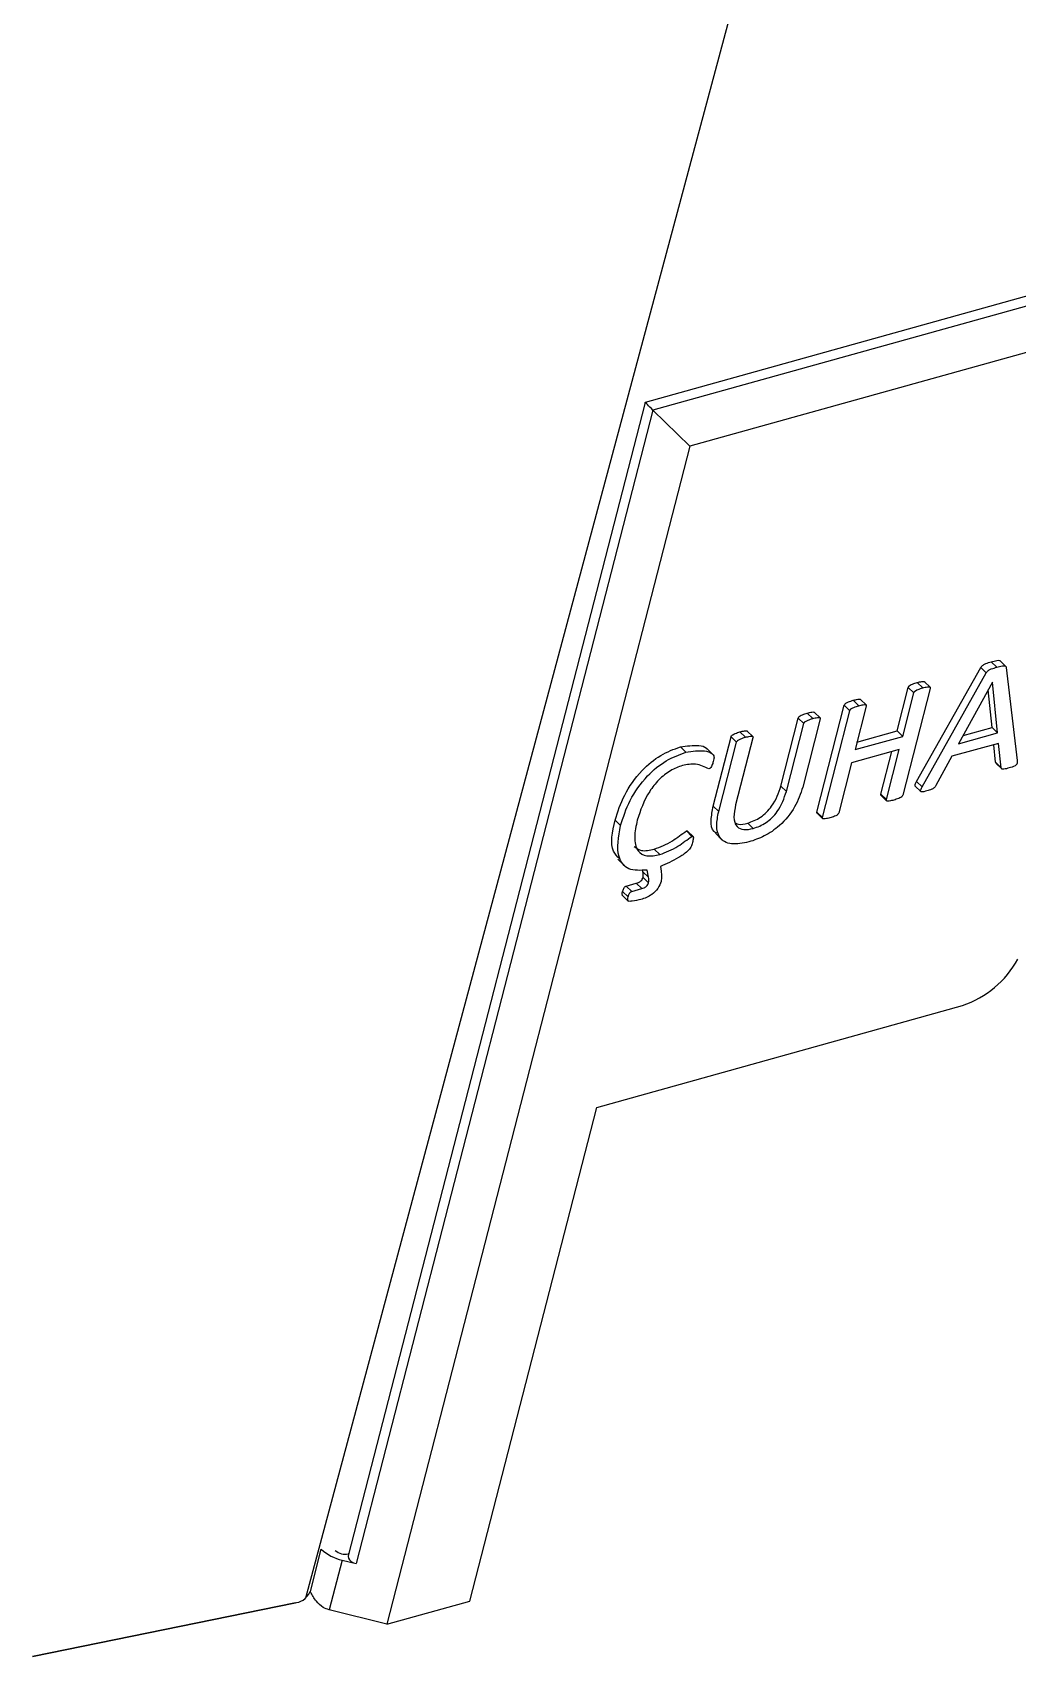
# Model space of a CAD drawing. Header units: millimetres. Extents: x 221 to 2771, y 196 to 840.
# Drawn here: x 934.893 to 936.946, y 302.046 to 305.433 of the extents above; entities that cross this region are included whole.
import ezdxf

# ---------------------------------------------------------------- set-up
doc = ezdxf.new("R2010")
doc.units = ezdxf.units.MM

# ---------------------------------------------------------------- blocks, each defined once
blk = doc.blocks.new('K-2-A')
at = {"color": 0}
for p, q in [((-1012.897, -7816.197), (-1391.001, -9227.3)), ((-1347.412, -9184.53), (-1381.565, -9194.048)), ((-1347.197, -9184.748), (-1381.344, -9194.264)), ((-1347.578, -9186.144), (-1380.32, -9195.268)), ((-1381.565, -9194.048), (-1389.814, -9226.129)), ((-1381.344, -9194.264), (-1389.593, -9226.342)), ((-1381.344, -9194.264), (-1380.32, -9195.268)), ((-1380.32, -9195.268), (-1388.743, -9228.026)), ((-1374.015, -9204.589), (-1372.232, -9201.423)), ((-1372.079, -9201.573), (-1372.232, -9201.423)), ((-1371.79, -9201.416), (-1371.943, -9201.265)), ((-1371.543, -9201.387), (-1371.696, -9201.237)), ((-1371.528, -9201.423), (-1371.223, -9204.006)), ((-1374.558, -9203.187), (-1374.247, -9201.976)), ((-1374.093, -9202.127), (-1374.247, -9201.976)), ((-1373.845, -9201.988), (-1373.998, -9201.838)), ((-1373.862, -9204.739), (-1372.079, -9201.573)), ((-1373.642, -9201.968), (-1373.796, -9201.817)), ((-1371.91, -9201.833), (-1372.848, -9203.542)), ((-1371.908, -9201.832), (-1371.91, -9201.833)), ((-1371.765, -9203.241), (-1371.908, -9201.832)), ((-1375.625, -9202.484), (-1375.779, -9202.334)), ((-1375.422, -9202.462), (-1375.576, -9202.312)), ((-1374.404, -9203.337), (-1374.093, -9202.127)), ((-1373.638, -9202.002), (-1374.4, -9204.969)), ((-1371.919, -9203.09), (-1372.025, -9202.042)), ((-1377.79, -9204.719), (-1377.304, -9202.831)), ((-1377.151, -9202.981), (-1377.304, -9202.831)), ((-1376.695, -9202.854), (-1377.182, -9204.75)), ((-1376.902, -9202.84), (-1377.055, -9202.69)), ((-1376.7, -9202.821), (-1376.854, -9202.671)), ((-1376.79, -9205.441), (-1376.027, -9202.474)), ((-1376.636, -9205.592), (-1375.873, -9202.625)), ((-1375.873, -9202.625), (-1376.027, -9202.474)), ((-1375.417, -9202.495), (-1375.728, -9203.706)), ((-1378.772, -9203.361), (-1378.926, -9203.211)), ((-1378.571, -9203.34), (-1378.724, -9203.19)), ((-1377.637, -9204.869), (-1377.151, -9202.981)), ((-1375.674, -9203.498), (-1374.558, -9203.187)), ((-1374.404, -9203.337), (-1374.558, -9203.187)), ((-1372.848, -9203.542), (-1371.765, -9203.241)), ((-1372.723, -9203.314), (-1371.919, -9203.09)), ((-1371.765, -9203.241), (-1371.919, -9203.09)), ((-1380.43, -9203.781), (-1380.583, -9203.63)), ((-1379.667, -9203.854), (-1379.859, -9203.666)), ((-1379.671, -9205.28), (-1379.175, -9203.352)), ((-1379.518, -9205.43), (-1379.022, -9203.502)), ((-1379.022, -9203.502), (-1379.175, -9203.352)), ((-1378.565, -9203.375), (-1379.046, -9205.242)), ((-1374.499, -9203.704), (-1375.822, -9204.073)), ((-1375.728, -9203.706), (-1374.404, -9203.337)), ((-1375.01, -9204.945), (-1374.706, -9203.762)), ((-1374.857, -9205.095), (-1374.499, -9203.704)), ((-1371.74, -9203.532), (-1373.034, -9203.892)), ((-1371.82, -9204.059), (-1371.873, -9203.569)), ((-1371.666, -9204.209), (-1371.74, -9203.532)), ((-1375.822, -9204.073), (-1376.18, -9205.464)), ((-1373.034, -9203.892), (-1373.48, -9204.706)), ((-1371.666, -9204.209), (-1371.82, -9204.059)), ((-1371.802, -9204.091), (-1371.82, -9204.059)), ((-1371.805, -9204.093), (-1371.651, -9204.244)), ((-1373.862, -9204.739), (-1374.015, -9204.589)), ((-1377.637, -9204.869), (-1377.79, -9204.719)), ((-1374.857, -9205.095), (-1375.01, -9204.945)), ((-1375.005, -9204.979), (-1374.852, -9205.129)), ((-1374.054, -9204.723), (-1373.901, -9204.873)), ((-1379.518, -9205.43), (-1379.671, -9205.28)), ((-1376.636, -9205.592), (-1376.79, -9205.441)), ((-1376.785, -9205.475), (-1376.632, -9205.625)), ((-1382.244, -9205.819), (-1382.397, -9205.669)), ((-1380.261, -9206.119), (-1380.415, -9205.969)), ((-1380.23, -9206.122), (-1380.384, -9205.972)), ((-1379.608, -9206.034), (-1379.417, -9206.222)), ((-1378.557, -9205.9), (-1378.71, -9205.75)), ((-1381.156, -9206.624), (-1381.31, -9206.474)), ((-1382.321, -9206.753), (-1382.129, -9206.941)), ((-1381.622, -9207.107), (-1381.632, -9207.047)), ((-1381.469, -9207.257), (-1381.622, -9207.107)), ((-1381.467, -9207.409), (-1381.62, -9207.259)), ((-1381.469, -9207.257), (-1381.503, -9207.057)), ((-1381.139, -9206.96), (-1381.121, -9207.089)), ((-1382.212, -9207.74), (-1382.02, -9207.928)), ((-1382.034, -9207.803), (-1382.187, -9207.653)), ((-1382.089, -9207.5), (-1381.808, -9207.422)), ((-1381.935, -9207.651), (-1382.089, -9207.5)), ((-1381.935, -9207.651), (-1381.655, -9207.573)), ((-1381.655, -9207.573), (-1381.808, -9207.422)), ((-1382.908, -9213.655), (-1372.742, -9210.822)), ((-1386.438, -9227.384), (-1382.908, -9213.655)), ((-1390.867, -9227.123), (-1390.564, -9225.944)), ((-1389.986, -9226.245), (-1390.342, -9227.632)), ((-1389.986, -9226.245), (-1389.593, -9226.342)), ((-1389.798, -9226.068), (-1389.813, -9226.072)), ((-1391.278, -9227.431), (-1398.59, -9228.927)), ((-1398.59, -9228.927), (-1391.278, -9227.431)), ((-1388.743, -9228.026), (-1390.342, -9227.632)), ((-1388.743, -9228.026), (-1386.438, -9227.384))]:
    blk.add_line(p, q, dxfattribs=at)
at = {"color": 0, "flags": 128}
blk.add_lwpolyline([(-1389.814, -9226.129), (-1389.817, -9226.145), (-1389.809, -9226.191), (-1389.779, -9226.239), (-1389.73, -9226.282), (-1389.666, -9226.318), (-1389.593, -9226.342)], dxfattribs=at)
at = {"color": 0}
for centre, radius, start, end in [((-1373.611, -9208.221), 2.742, 288.475, 331.3696), ((-1389.707, -9225.005), 1.272, 227.5965, 257.3144), ((-1389.904, -9225.678), 0.404, 228.1935, 282.9667), ((-1390.222, -9227.131), 0.515, 255.7769, 256.5042)]:
    blk.add_arc(centre, radius, start, end, dxfattribs=at)
for centre, major_axis, ratio, start_param, end_param in [((-1381.348, -9194.26), (0.217, -0.213), 0.000231, 1.553476, 3.141459), ((-1391.324, -9226.303), (0.045, -1.128), 0.558745, 6.232846, 7.018244), ((-1391.324, -9226.303), (0.045, -1.128), 0.558745, 6.232846, 7.018244)]:
    blk.add_ellipse(centre, major_axis=major_axis, ratio=ratio, start_param=start_param, end_param=end_param, dxfattribs=at)
for points, knots in [([(-1372.232, -9201.423), (-1372.224, -9201.41), (-1372.207, -9201.384), (-1372.159, -9201.341), (-1372.067, -9201.301), (-1371.993, -9201.279), (-1371.943, -9201.265)], [0, 0, 0, 0, 0.1250395, 0.2496501, 0.4992314, 1, 1, 1, 1]), ([(-1372.079, -9201.573), (-1372.07, -9201.56), (-1372.054, -9201.534), (-1372.006, -9201.491), (-1371.914, -9201.451), (-1371.839, -9201.43), (-1371.79, -9201.416)], [0, 0, 0, 0, 0.1250395, 0.2496501, 0.4992314, 1, 1, 1, 1]), ([(-1371.943, -9201.265), (-1371.891, -9201.251), (-1371.814, -9201.231), (-1371.724, -9201.217), (-1371.703, -9201.234), (-1371.698, -9201.239)], [0, 0, 0, 0, 0.593176, 0.888695, 1, 1, 1, 1]), ([(-1371.79, -9201.416), (-1371.737, -9201.401), (-1371.659, -9201.379), (-1371.57, -9201.37), (-1371.535, -9201.39), (-1371.53, -9201.412), (-1371.528, -9201.423)], [0, 0, 0, 0, 0.500838, 0.750354, 0.874905, 1, 1, 1, 1]), ([(-1374.247, -9201.976), (-1374.245, -9201.971), (-1374.241, -9201.96), (-1374.23, -9201.942), (-1374.215, -9201.927), (-1374.181, -9201.904), (-1374.107, -9201.871), (-1374.042, -9201.851), (-1373.998, -9201.838)], [0, 0, 0, 0, 0.062426, 0.125105, 0.187732, 0.250224, 0.500179, 1, 1, 1, 1]), ([(-1373.998, -9201.838), (-1373.955, -9201.827), (-1373.89, -9201.812), (-1373.825, -9201.807), (-1373.801, -9201.812), (-1373.797, -9201.817), (-1373.796, -9201.818)], [0, 0, 0, 0, 0.594477, 0.891598, 0.966068, 1, 1, 1, 1]), ([(-1373.845, -9201.988), (-1373.802, -9201.978), (-1373.738, -9201.962), (-1373.671, -9201.956), (-1373.646, -9201.964), (-1373.634, -9201.975), (-1373.636, -9201.991), (-1373.638, -9202.002)], [0, 0, 0, 0, 0.500392, 0.750488, 0.813172, 0.875784, 1, 1, 1, 1]), ([(-1376.027, -9202.474), (-1376.022, -9202.463), (-1376.016, -9202.445), (-1375.996, -9202.425), (-1375.963, -9202.402), (-1375.888, -9202.369), (-1375.823, -9202.348), (-1375.779, -9202.334)], [0, 0, 0, 0, 0.124219, 0.186923, 0.249611, 0.499578, 1, 1, 1, 1]), ([(-1375.779, -9202.334), (-1375.736, -9202.323), (-1375.671, -9202.307), (-1375.606, -9202.302), (-1375.581, -9202.307), (-1375.577, -9202.311), (-1375.576, -9202.313)], [0, 0, 0, 0, 0.593656, 0.89057, 0.96456, 1, 1, 1, 1]), ([(-1374.093, -9202.127), (-1374.091, -9202.121), (-1374.087, -9202.11), (-1374.076, -9202.093), (-1374.061, -9202.078), (-1374.028, -9202.055), (-1373.954, -9202.022), (-1373.888, -9202.001), (-1373.845, -9201.988)], [0, 0, 0, 0, 0.062426, 0.125105, 0.187732, 0.250224, 0.500179, 1, 1, 1, 1]), ([(-1377.304, -9202.831), (-1377.3, -9202.819), (-1377.293, -9202.801), (-1377.273, -9202.781), (-1377.24, -9202.758), (-1377.165, -9202.724), (-1377.099, -9202.704), (-1377.055, -9202.69)], [0, 0, 0, 0, 0.1242884, 0.186876, 0.2496398, 0.4996394, 1, 1, 1, 1]), ([(-1377.151, -9202.981), (-1377.146, -9202.969), (-1377.14, -9202.952), (-1377.119, -9202.931), (-1377.086, -9202.908), (-1377.012, -9202.875), (-1376.946, -9202.854), (-1376.902, -9202.84)], [0, 0, 0, 0, 0.1242884, 0.186876, 0.2496398, 0.4996394, 1, 1, 1, 1]), ([(-1377.055, -9202.69), (-1377.013, -9202.68), (-1376.95, -9202.666), (-1376.877, -9202.655), (-1376.86, -9202.669), (-1376.855, -9202.672)], [0, 0, 0, 0, 0.592295, 0.888289, 1, 1, 1, 1]), ([(-1376.902, -9202.84), (-1376.859, -9202.83), (-1376.795, -9202.815), (-1376.724, -9202.808), (-1376.697, -9202.821), (-1376.692, -9202.838), (-1376.694, -9202.848), (-1376.695, -9202.854)], [0, 0, 0, 0, 0.500348, 0.750391, 0.874661, 0.937252, 1, 1, 1, 1]), ([(-1375.873, -9202.625), (-1375.869, -9202.613), (-1375.862, -9202.596), (-1375.842, -9202.575), (-1375.809, -9202.552), (-1375.735, -9202.519), (-1375.669, -9202.498), (-1375.625, -9202.484)], [0, 0, 0, 0, 0.124219, 0.186923, 0.249611, 0.499578, 1, 1, 1, 1]), ([(-1375.625, -9202.484), (-1375.583, -9202.474), (-1375.518, -9202.457), (-1375.452, -9202.452), (-1375.426, -9202.458), (-1375.414, -9202.469), (-1375.416, -9202.485), (-1375.417, -9202.495)], [0, 0, 0, 0, 0.5006234, 0.7510079, 0.8134023, 0.876196, 1, 1, 1, 1]), ([(-1379.175, -9203.352), (-1379.171, -9203.34), (-1379.164, -9203.323), (-1379.144, -9203.302), (-1379.11, -9203.279), (-1379.036, -9203.246), (-1378.97, -9203.225), (-1378.926, -9203.211)], [0, 0, 0, 0, 0.124266, 0.186843, 0.249595, 0.49974, 1, 1, 1, 1]), ([(-1378.926, -9203.211), (-1378.883, -9203.2), (-1378.818, -9203.184), (-1378.753, -9203.18), (-1378.729, -9203.185), (-1378.726, -9203.189), (-1378.725, -9203.191)], [0, 0, 0, 0, 0.597315, 0.895898, 0.970337, 1, 1, 1, 1]), ([(-1378.772, -9203.361), (-1378.73, -9203.351), (-1378.666, -9203.335), (-1378.599, -9203.329), (-1378.574, -9203.336), (-1378.562, -9203.348), (-1378.564, -9203.364), (-1378.565, -9203.375)], [0, 0, 0, 0, 0.500433, 0.750586, 0.812951, 0.875865, 1, 1, 1, 1]), ([(-1382.397, -9205.669), (-1382.324, -9205.437), (-1382.177, -9204.973), (-1381.715, -9204.311), (-1381.131, -9203.829), (-1380.766, -9203.697), (-1380.583, -9203.63)], [0, 0, 0, 0, 0.280716, 0.560114, 0.779829, 1, 1, 1, 1]), ([(-1382.244, -9205.819), (-1382.17, -9205.587), (-1382.024, -9205.124), (-1381.562, -9204.461), (-1380.978, -9203.979), (-1380.612, -9203.847), (-1380.43, -9203.781)], [0, 0, 0, 0, 0.280716, 0.560114, 0.779829, 1, 1, 1, 1]), ([(-1380.583, -9203.63), (-1380.407, -9203.605), (-1380.142, -9203.568), (-1379.893, -9203.615), (-1379.85, -9203.682), (-1379.845, -9203.689)], [0, 0, 0, 0, 0.638675, 0.959015, 1, 1, 1, 1]), ([(-1380.43, -9203.781), (-1380.248, -9203.752), (-1379.976, -9203.708), (-1379.728, -9203.786), (-1379.63, -9203.892), (-1379.655, -9203.99), (-1379.668, -9204.038)], [0, 0, 0, 0, 0.499775, 0.750446, 0.874733, 1, 1, 1, 1]), ([(-1379.022, -9203.502), (-1379.017, -9203.49), (-1379.011, -9203.473), (-1378.99, -9203.452), (-1378.957, -9203.429), (-1378.883, -9203.396), (-1378.817, -9203.375), (-1378.772, -9203.361)], [0, 0, 0, 0, 0.124266, 0.186843, 0.249595, 0.49974, 1, 1, 1, 1]), ([(-1380.526, -9204.148), (-1380.638, -9204.189), (-1380.862, -9204.27), (-1381.192, -9204.539), (-1381.567, -9205.016), (-1381.693, -9205.398), (-1381.781, -9205.666)], [0, 0, 0, 0, 0.186933, 0.373592, 0.560708, 1, 1, 1, 1]), ([(-1379.79, -9204.241), (-1379.848, -9204.216), (-1379.965, -9204.165), (-1380.186, -9204.084), (-1380.397, -9204.124), (-1380.526, -9204.148)], [0, 0, 0, 0, 0.27919, 0.560441, 1, 1, 1, 1]), ([(-1379.668, -9204.038), (-1379.679, -9204.075), (-1379.695, -9204.129), (-1379.729, -9204.196), (-1379.762, -9204.23), (-1379.781, -9204.238), (-1379.79, -9204.241)], [0, 0, 0, 0, 0.500458, 0.750546, 0.875359, 1, 1, 1, 1]), ([(-1371.444, -9204.216), (-1371.494, -9204.23), (-1371.562, -9204.249), (-1371.652, -9204.257), (-1371.662, -9204.225), (-1371.666, -9204.209)], [0, 0, 0, 0, 0.56185, 0.781076, 1, 1, 1, 1]), ([(-1371.223, -9204.006), (-1371.221, -9204.03), (-1371.218, -9204.059), (-1371.228, -9204.101), (-1371.239, -9204.122), (-1371.257, -9204.143), (-1371.327, -9204.19), (-1371.389, -9204.204), (-1371.444, -9204.216)], [0, 0, 0, 0, 0.249602, 0.3127363, 0.3752623, 0.4380879, 0.5007825, 1, 1, 1, 1]), ([(-1374.054, -9204.723), (-1374.056, -9204.719), (-1374.065, -9204.707), (-1374.053, -9204.658), (-1374.03, -9204.617), (-1374.015, -9204.589)], [0, 0, 0, 0, 0.126735, 0.417291, 1, 1, 1, 1]), ([(-1378.71, -9205.75), (-1378.591, -9205.707), (-1378.352, -9205.621), (-1377.953, -9205.22), (-1377.852, -9204.909), (-1377.79, -9204.719)], [0, 0, 0, 0, 0.280866, 0.560024, 1, 1, 1, 1]), ([(-1377.182, -9204.75), (-1377.243, -9204.934), (-1377.363, -9205.3), (-1377.777, -9205.811), (-1378.252, -9206.132), (-1378.535, -9206.227), (-1378.678, -9206.274)], [0, 0, 0, 0, 0.280284, 0.55898, 0.779104, 1, 1, 1, 1]), ([(-1378.557, -9205.9), (-1378.437, -9205.857), (-1378.199, -9205.771), (-1377.8, -9205.37), (-1377.699, -9205.059), (-1377.637, -9204.869)], [0, 0, 0, 0, 0.280866, 0.560024, 1, 1, 1, 1]), ([(-1375.005, -9204.978), (-1375.006, -9204.977), (-1375.014, -9204.97), (-1375.012, -9204.956), (-1375.01, -9204.945)], [0, 0, 0, 0, 0.199139, 1, 1, 1, 1]), ([(-1374.647, -9205.109), (-1374.69, -9205.119), (-1374.755, -9205.136), (-1374.823, -9205.141), (-1374.847, -9205.133), (-1374.86, -9205.122), (-1374.858, -9205.106), (-1374.857, -9205.095)], [0, 0, 0, 0, 0.500264, 0.750428, 0.813248, 0.875866, 1, 1, 1, 1]), ([(-1374.4, -9204.969), (-1374.405, -9204.98), (-1374.411, -9204.998), (-1374.431, -9205.018), (-1374.464, -9205.042), (-1374.538, -9205.074), (-1374.603, -9205.095), (-1374.647, -9205.109)], [0, 0, 0, 0, 0.124179, 0.186769, 0.249712, 0.499656, 1, 1, 1, 1]), ([(-1373.73, -9204.853), (-1373.785, -9204.87), (-1373.848, -9204.89), (-1373.901, -9204.876), (-1373.911, -9204.858), (-1373.901, -9204.809), (-1373.877, -9204.767), (-1373.862, -9204.739)], [0, 0, 0, 0, 0.499462, 0.562095, 0.624805, 0.749641, 1, 1, 1, 1]), ([(-1373.48, -9204.706), (-1373.487, -9204.717), (-1373.5, -9204.74), (-1373.54, -9204.781), (-1373.621, -9204.824), (-1373.686, -9204.841), (-1373.73, -9204.853)], [0, 0, 0, 0, 0.125317, 0.250127, 0.499005, 1, 1, 1, 1]), ([(-1379.569, -9206.029), (-1379.596, -9206.016), (-1379.716, -9205.959), (-1379.744, -9205.671), (-1379.695, -9205.411), (-1379.671, -9205.28)], [0, 0, 0, 0, 0.125693, 0.562161, 1, 1, 1, 1]), ([(-1378.678, -9206.274), (-1378.847, -9206.308), (-1379.184, -9206.376), (-1379.513, -9206.19), (-1379.599, -9205.831), (-1379.545, -9205.564), (-1379.518, -9205.43)], [0, 0, 0, 0, 0.28033, 0.558885, 0.779097, 1, 1, 1, 1]), ([(-1379.046, -9205.242), (-1379.07, -9205.359), (-1379.119, -9205.591), (-1379.046, -9205.855), (-1378.829, -9205.955), (-1378.648, -9205.918), (-1378.557, -9205.9)], [0, 0, 0, 0, 0.280985, 0.560069, 0.779615, 1, 1, 1, 1]), ([(-1376.784, -9205.475), (-1376.786, -9205.473), (-1376.794, -9205.467), (-1376.791, -9205.453), (-1376.79, -9205.441)], [0, 0, 0, 0, 0.202323, 1, 1, 1, 1]), ([(-1376.428, -9205.605), (-1376.471, -9205.615), (-1376.535, -9205.63), (-1376.603, -9205.638), (-1376.627, -9205.63), (-1376.64, -9205.619), (-1376.638, -9205.602), (-1376.636, -9205.592)], [0, 0, 0, 0, 0.500415, 0.750405, 0.813299, 0.875764, 1, 1, 1, 1]), ([(-1376.18, -9205.464), (-1376.184, -9205.475), (-1376.191, -9205.493), (-1376.211, -9205.513), (-1376.244, -9205.537), (-1376.318, -9205.571), (-1376.384, -9205.591), (-1376.428, -9205.605)], [0, 0, 0, 0, 0.124239, 0.186741, 0.249458, 0.499652, 1, 1, 1, 1]), ([(-1382.268, -9206.741), (-1382.335, -9206.677), (-1382.569, -9206.452), (-1382.469, -9205.995), (-1382.397, -9205.669)], [0, 0, 0, 0, 0.2843758, 1, 1, 1, 1]), ([(-1381.503, -9207.057), (-1381.688, -9207.066), (-1382.057, -9207.085), (-1382.391, -9206.636), (-1382.3, -9206.129), (-1382.244, -9205.819)], [0, 0, 0, 0, 0.2801341, 0.5598488, 1, 1, 1, 1]), ([(-1381.781, -9205.666), (-1381.815, -9205.827), (-1381.882, -9206.148), (-1381.81, -9206.527), (-1381.532, -9206.698), (-1381.282, -9206.649), (-1381.156, -9206.624)], [0, 0, 0, 0, 0.281114, 0.56066, 0.779977, 1, 1, 1, 1]), ([(-1381.31, -9206.474), (-1381.14, -9206.411), (-1380.902, -9206.323), (-1380.609, -9206.103), (-1380.479, -9206.014), (-1380.415, -9205.969)], [0, 0, 0, 0, 0.559507, 0.780701, 1, 1, 1, 1]), ([(-1380.415, -9205.969), (-1380.405, -9205.967), (-1380.393, -9205.965), (-1380.386, -9205.971), (-1380.384, -9205.973)], [0, 0, 0, 0, 0.7267194, 1, 1, 1, 1]), ([(-1379.039, -9205.749), (-1379.017, -9205.762), (-1378.935, -9205.808), (-1378.805, -9205.774), (-1378.71, -9205.75)], [0, 0, 0, 0, 0.262747, 1, 1, 1, 1]), ([(-1381.863, -9206.396), (-1381.804, -9206.444), (-1381.67, -9206.553), (-1381.439, -9206.502), (-1381.31, -9206.474)], [0, 0, 0, 0, 0.443856, 1, 1, 1, 1]), ([(-1381.156, -9206.624), (-1380.986, -9206.561), (-1380.749, -9206.473), (-1380.456, -9206.253), (-1380.326, -9206.164), (-1380.261, -9206.119)], [0, 0, 0, 0, 0.559507, 0.780701, 1, 1, 1, 1]), ([(-1380.247, -9206.29), (-1380.257, -9206.333), (-1380.276, -9206.416), (-1380.423, -9206.579), (-1380.718, -9206.77), (-1380.971, -9206.884), (-1381.139, -9206.96)], [0, 0, 0, 0, 0.125348, 0.248089, 0.499062, 1, 1, 1, 1]), ([(-1380.261, -9206.119), (-1380.252, -9206.118), (-1380.239, -9206.115), (-1380.228, -9206.124), (-1380.22, -9206.144), (-1380.224, -9206.2), (-1380.238, -9206.254), (-1380.247, -9206.29)], [0, 0, 0, 0, 0.124416, 0.187064, 0.249552, 0.499367, 1, 1, 1, 1]), ([(-1381.808, -9207.422), (-1381.787, -9207.416), (-1381.745, -9207.402), (-1381.683, -9207.364), (-1381.636, -9207.31), (-1381.626, -9207.276), (-1381.62, -9207.259)], [0, 0, 0, 0, 0.281018, 0.560301, 0.779616, 1, 1, 1, 1]), ([(-1381.118, -9207.37), (-1381.142, -9207.436), (-1381.191, -9207.568), (-1381.412, -9207.781), (-1381.578, -9207.841), (-1381.681, -9207.878)], [0, 0, 0, 0, 0.280231, 0.559866, 1, 1, 1, 1]), ([(-1381.62, -9207.259), (-1381.617, -9207.229), (-1381.611, -9207.175), (-1381.619, -9207.128), (-1381.622, -9207.107)], [0, 0, 0, 0, 0.559217, 1, 1, 1, 1]), ([(-1381.467, -9207.409), (-1381.463, -9207.379), (-1381.458, -9207.325), (-1381.465, -9207.278), (-1381.469, -9207.257)], [0, 0, 0, 0, 0.559217, 1, 1, 1, 1]), ([(-1381.121, -9207.089), (-1381.112, -9207.137), (-1381.095, -9207.223), (-1381.111, -9207.325), (-1381.118, -9207.37)], [0, 0, 0, 0, 0.560493, 1, 1, 1, 1]), ([(-1382.189, -9207.756), (-1382.194, -9207.743), (-1382.206, -9207.715), (-1382.194, -9207.675), (-1382.187, -9207.653)], [0, 0, 0, 0, 0.451536, 1, 1, 1, 1]), ([(-1382.187, -9207.653), (-1382.18, -9207.625), (-1382.17, -9207.589), (-1382.148, -9207.545), (-1382.132, -9207.524), (-1382.11, -9207.508), (-1382.096, -9207.503), (-1382.089, -9207.5)], [0, 0, 0, 0, 0.498714, 0.62355, 0.749926, 0.873224, 1, 1, 1, 1]), ([(-1381.681, -9207.878), (-1381.759, -9207.891), (-1381.875, -9207.91), (-1382.035, -9207.939), (-1382.051, -9207.867), (-1382.04, -9207.825), (-1382.034, -9207.803)], [0, 0, 0, 0, 0.502067, 0.751757, 0.874356, 1, 1, 1, 1]), ([(-1382.034, -9207.803), (-1382.026, -9207.775), (-1382.017, -9207.74), (-1381.995, -9207.696), (-1381.979, -9207.674), (-1381.957, -9207.658), (-1381.942, -9207.653), (-1381.935, -9207.651)], [0, 0, 0, 0, 0.498714, 0.62355, 0.749926, 0.873224, 1, 1, 1, 1]), ([(-1381.655, -9207.573), (-1381.634, -9207.566), (-1381.592, -9207.553), (-1381.53, -9207.515), (-1381.483, -9207.46), (-1381.472, -9207.426), (-1381.467, -9207.409)], [0, 0, 0, 0, 0.281018, 0.560301, 0.779616, 1, 1, 1, 1]), ([(-1390.349, -9227.631), (-1390.404, -9227.61), (-1390.54, -9227.558), (-1390.721, -9227.379), (-1390.823, -9227.217), (-1390.867, -9227.124), (-1390.867, -9227.123)], [0, 0, 0, 0, 0.232827, 0.579614, 0.992607, 1, 1, 1, 1])]:
    blk.add_open_spline(points, degree=3, knots=knots, dxfattribs=at)

msp = doc.modelspace()

# ---------------------------------------------------------------- block references
at = {"color": 7, "xscale": 0.075, "yscale": 0.075, "zscale": 0.075}
msp.add_blockref('K-2-A', (1039.7868, 994.2153), dxfattribs=at)

doc.saveas('drawing.dxf')
